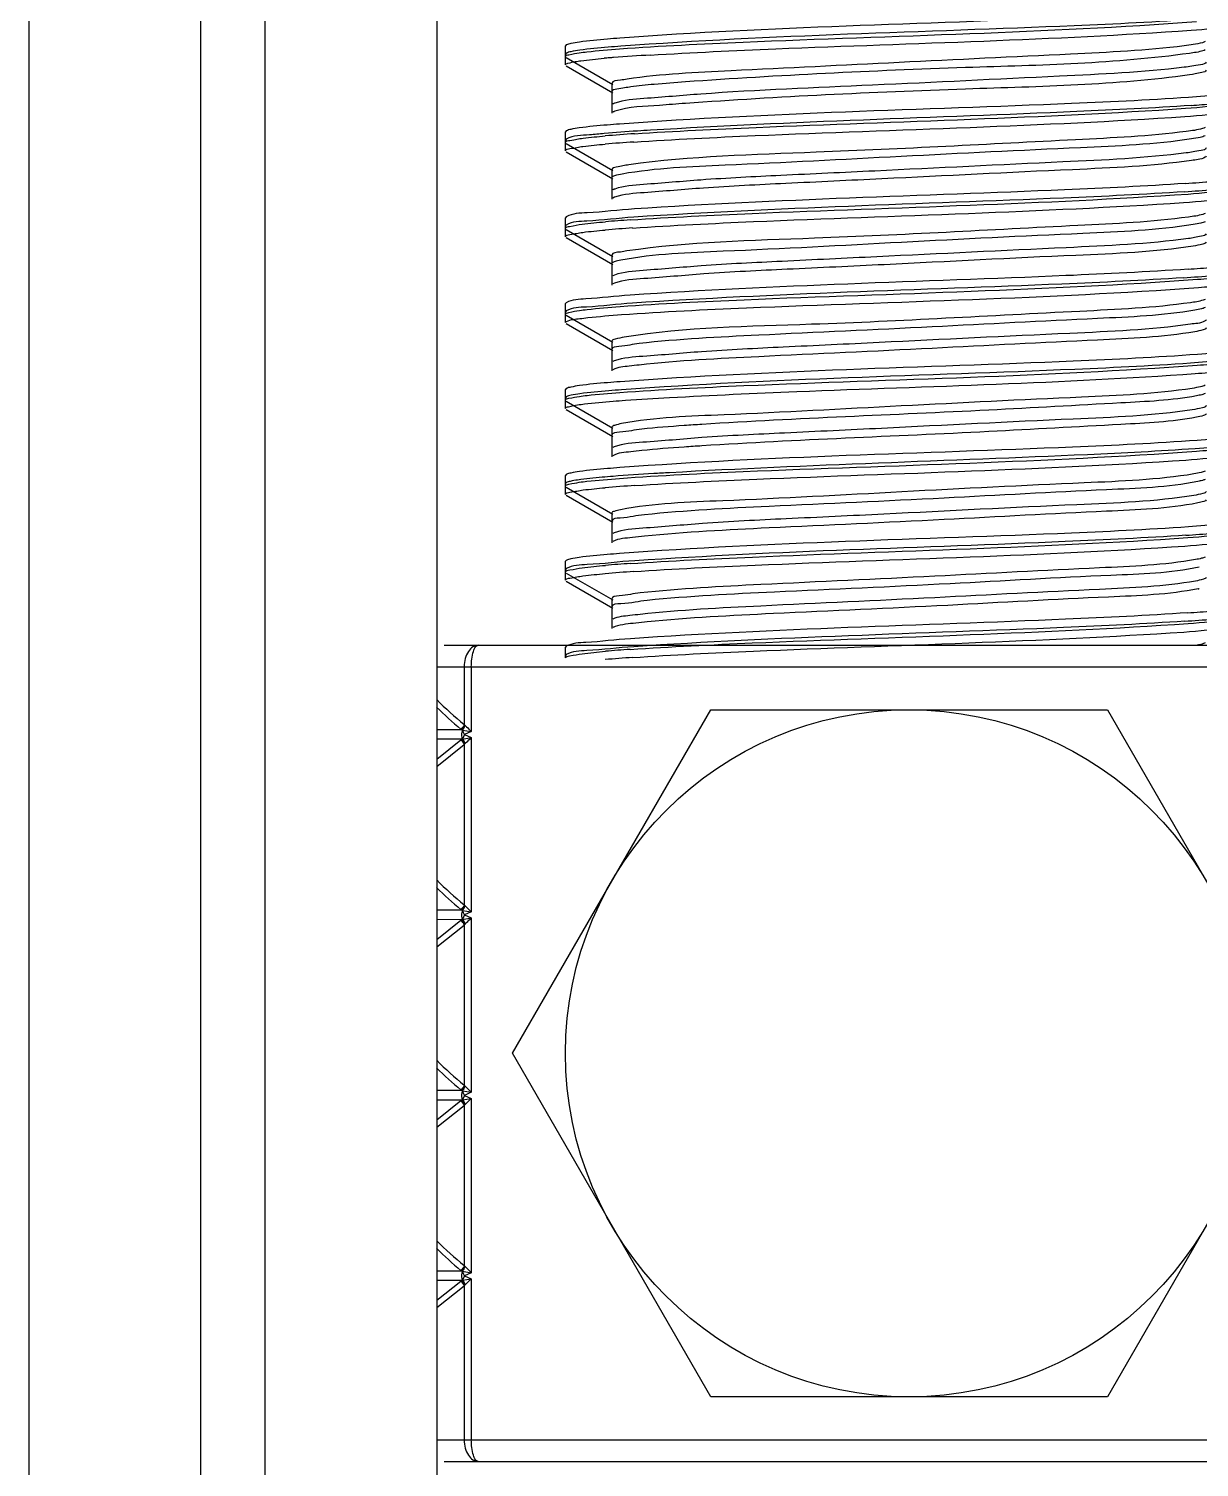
# Model space of a CAD drawing. Extents: x 27938 to 1507990, y 110129 to 923079.
# Drawn here: x 532387.5 to 532712.1, y 345674 to 346072.8 of the extents above; entities that cross this region are included whole.
import ezdxf

# ---------------------------------------------------------------- set-up
doc = ezdxf.new("R2010")
doc.units = 0
doc.header["$LTSCALE"] = 1000
doc.header["$MEASUREMENT"] = 0

msp = doc.modelspace()

# ---------------------------------------------------------------- linework, layer by layer
at = {"linetype": 'Continuous'}
for p, q in [((532387.5, 346328.15), (532387.5, 341587.12)), ((532435.13, 346328.15), (532435.13, 341587.12)), ((532452.99, 346328.15), (532452.99, 341587.12)), ((532500.61, 346328.15), (532500.61, 341587.12)), ((532536.56, 346068.31), (532536.33, 346068.05)), ((532536.33, 346065.07), (532536.33, 346068.05)), ((532536.33, 346065.07), (532536.33, 346068.05)), ((532536.56, 346066.03), (532536.33, 346065.77)), ((532536.33, 346062.79), (532536.33, 346065.77)), ((532536.33, 346062.79), (532536.33, 346065.77)), ((532536.56, 346064.81), (532549.48, 346057.33)), ((532536.56, 346062.53), (532549.48, 346055.05)), ((532549.22, 346057.63), (532549.22, 346051.68)), ((532549.22, 346055.35), (532549.22, 346049.4)), ((532536.56, 346044.5), (532536.33, 346044.23)), ((532536.33, 346041.26), (532536.33, 346044.23)), ((532536.33, 346041.26), (532536.33, 346044.23)), ((532536.56, 346042.22), (532536.33, 346041.96)), ((532536.33, 346038.98), (532536.33, 346041.96)), ((532536.33, 346038.98), (532536.33, 346041.96)), ((532536.56, 346041), (532549.48, 346033.52)), ((532536.56, 346038.72), (532549.48, 346031.24)), ((532549.22, 346033.82), (532549.22, 346027.86)), ((532549.22, 346031.54), (532549.22, 346025.58)), ((532549.94, 346026.09), (532549.48, 346025.89)), ((532536.56, 346020.68), (532536.33, 346020.42)), ((532536.33, 346017.45), (532536.33, 346020.42)), ((532536.33, 346017.45), (532536.33, 346020.42)), ((532536.56, 346018.4), (532536.33, 346018.14)), ((532536.33, 346015.17), (532536.33, 346018.14)), ((532536.33, 346015.17), (532536.33, 346018.14)), ((532536.56, 346017.18), (532549.48, 346009.7)), ((532536.56, 346014.91), (532549.48, 346007.42)), ((532549.22, 346010), (532549.22, 346004.05)), ((532549.22, 346007.73), (532549.22, 346001.77)), ((532549.91, 346004.54), (532549.48, 346004.35)), ((532549.9, 346002.26), (532549.48, 346002.07)), ((532536.56, 345996.87), (532536.33, 345996.61)), ((532536.33, 345993.63), (532536.33, 345996.61)), ((532536.33, 345993.63), (532536.33, 345996.61)), ((532536.56, 345994.59), (532536.33, 345994.33)), ((532536.33, 345991.35), (532536.33, 345994.33)), ((532536.33, 345991.35), (532536.33, 345994.33)), ((532536.56, 345993.37), (532549.48, 345985.89)), ((532536.56, 345991.09), (532549.48, 345983.61)), ((532549.22, 345986.19), (532549.22, 345980.24)), ((532549.22, 345983.91), (532549.22, 345977.96)), ((532549.86, 345980.71), (532549.48, 345980.54)), ((532536.56, 345973.06), (532536.33, 345972.8)), ((532536.33, 345969.82), (532536.33, 345972.8)), ((532536.33, 345969.82), (532536.33, 345972.8)), ((532536.56, 345970.78), (532536.33, 345970.52)), ((532536.33, 345967.54), (532536.33, 345970.52)), ((532536.33, 345967.54), (532536.33, 345970.52)), ((532536.56, 345969.56), (532549.48, 345962.08)), ((532536.56, 345967.28), (532549.48, 345959.8)), ((532549.22, 345962.38), (532549.22, 345956.43)), ((532549.22, 345960.1), (532549.22, 345954.15)), ((532549.82, 345956.88), (532549.48, 345956.73)), ((532536.56, 345949.24), (532536.33, 345948.98)), ((532536.33, 345946.01), (532536.33, 345948.98)), ((532536.33, 345946.01), (532536.33, 345948.98)), ((532536.56, 345946.97), (532536.33, 345946.7)), ((532536.33, 345943.73), (532536.33, 345946.7)), ((532536.33, 345943.73), (532536.33, 345946.7)), ((532536.56, 345945.75), (532549.48, 345938.26)), ((532536.56, 345943.47), (532549.48, 345935.99)), ((532549.22, 345938.57), (532549.22, 345932.61)), ((532549.22, 345936.29), (532549.22, 345930.33)), ((532549.79, 345933.06), (532549.48, 345932.91)), ((532536.56, 345925.43), (532536.33, 345925.17)), ((532536.33, 345922.19), (532536.33, 345925.17)), ((532536.33, 345922.19), (532536.33, 345925.17)), ((532536.56, 345923.15), (532536.33, 345922.89)), ((532536.33, 345919.92), (532536.33, 345922.89)), ((532536.33, 345919.92), (532536.33, 345922.89)), ((532536.56, 345921.93), (532549.48, 345914.45)), ((532536.56, 345919.65), (532549.48, 345912.17)), ((532549.22, 345914.75), (532549.22, 345908.8)), ((532549.22, 345912.47), (532549.22, 345906.52)), ((532502.7, 345901.89), (532760.47, 345901.89)), ((532536.56, 345901.62), (532536.33, 345901.36)), ((532536.33, 345898.38), (532536.33, 345901.36)), ((532536.33, 345898.38), (532536.33, 345901.36)), ((532536.56, 345899.34), (532536.33, 345899.08)), ((532500.61, 345895.94), (532762.55, 345895.94)), ((532508.24, 345895.94), (532508.24, 345879.94)), ((532510.22, 345895.94), (532510.22, 345877.98)), ((532521.6, 345788.78), (532576.59, 345884.03)), ((532576.59, 345884.03), (532686.58, 345884.03)), ((532686.58, 345884.03), (532741.57, 345788.78)), ((532508.4, 345879.75), (532508.24, 345879.94)), ((532508.48, 345879.68), (532508.4, 345879.75)), ((532507.61, 345878.45), (532500.61, 345878.45)), ((532507.57, 345875.84), (532500.61, 345875.86)), ((532500.61, 345870.36), (532507.32, 345875.67)), ((532507.57, 345875.84), (532507.73, 345875.87)), ((532507.73, 345878.42), (532507.61, 345878.45)), ((532507.73, 345875.87), (532507.77, 345875.89)), ((532507.77, 345878.4), (532510.22, 345877.98)), ((532508.32, 345877.15), (532507.77, 345875.89)), ((532507.77, 345875.89), (532510.22, 345876.32)), ((532510.22, 345877.98), (532508.32, 345877.15)), ((532508.32, 345877.15), (532510.22, 345876.32)), ((532510.22, 345876.32), (532510.22, 345827.97)), ((532500.61, 345868.33), (532508.24, 345874.36)), ((532508.24, 345874.36), (532508.38, 345874.52)), ((532508.24, 345874.36), (532508.24, 345829.93)), ((532508.38, 345874.52), (532508.46, 345874.6)), ((532508.46, 345874.6), (532508.51, 345874.64)), ((532507.61, 345828.44), (532500.61, 345828.44)), ((532507.73, 345828.41), (532507.61, 345828.44)), ((532507.77, 345828.39), (532510.22, 345827.97)), ((532508.4, 345829.74), (532508.24, 345829.93)), ((532510.22, 345827.97), (532508.32, 345827.14)), ((532508.48, 345829.67), (532508.4, 345829.74)), ((532507.57, 345825.83), (532500.61, 345825.85)), ((532500.61, 345820.36), (532507.32, 345825.66)), ((532500.61, 345818.32), (532508.24, 345824.35)), ((532507.57, 345825.83), (532507.73, 345825.86)), ((532507.73, 345825.86), (532507.77, 345825.89)), ((532508.32, 345827.14), (532507.77, 345825.89)), ((532507.77, 345825.89), (532510.22, 345826.31)), ((532508.24, 345824.35), (532508.38, 345824.52)), ((532508.24, 345824.35), (532508.24, 345779.92)), ((532508.32, 345827.14), (532510.22, 345826.31)), ((532508.38, 345824.52), (532508.46, 345824.59)), ((532508.46, 345824.59), (532508.51, 345824.63)), ((532510.22, 345826.31), (532510.22, 345777.97)), ((532576.59, 345693.53), (532521.6, 345788.78)), ((532741.57, 345788.78), (532686.58, 345693.53)), ((532508.4, 345779.73), (532508.24, 345779.92)), ((532508.48, 345779.66), (532508.4, 345779.73)), ((532507.61, 345778.43), (532500.61, 345778.43)), ((532507.57, 345775.82), (532500.61, 345775.84)), ((532500.61, 345770.35), (532507.32, 345775.66)), ((532507.57, 345775.82), (532507.73, 345775.86)), ((532507.73, 345778.4), (532507.61, 345778.43)), ((532507.73, 345775.86), (532507.77, 345775.88)), ((532507.77, 345778.39), (532510.22, 345777.97)), ((532508.32, 345777.13), (532507.77, 345775.88)), ((532507.77, 345775.88), (532510.22, 345776.3)), ((532510.22, 345777.97), (532508.32, 345777.13)), ((532508.32, 345777.13), (532510.22, 345776.3)), ((532510.22, 345776.3), (532510.22, 345727.96)), ((532500.61, 345768.31), (532508.24, 345774.35)), ((532508.24, 345774.35), (532508.38, 345774.51)), ((532508.24, 345774.35), (532508.24, 345729.92)), ((532508.38, 345774.51), (532508.46, 345774.58)), ((532508.46, 345774.58), (532508.51, 345774.63)), ((532507.61, 345728.43), (532500.61, 345728.43)), ((532507.73, 345728.4), (532507.61, 345728.43)), ((532507.77, 345728.38), (532510.22, 345727.96)), ((532508.4, 345729.73), (532508.24, 345729.92)), ((532510.22, 345727.96), (532508.32, 345727.12)), ((532508.48, 345729.66), (532508.4, 345729.73)), ((532507.57, 345725.81), (532500.61, 345725.84)), ((532500.61, 345720.34), (532507.32, 345725.65)), ((532500.61, 345718.31), (532508.24, 345724.34)), ((532507.57, 345725.81), (532507.73, 345725.85)), ((532507.73, 345725.85), (532507.77, 345725.87)), ((532508.32, 345727.12), (532507.77, 345725.87)), ((532507.77, 345725.87), (532510.22, 345726.3)), ((532508.24, 345724.34), (532508.38, 345724.5)), ((532508.24, 345724.34), (532508.24, 345681.62)), ((532508.32, 345727.12), (532510.22, 345726.3)), ((532508.38, 345724.5), (532508.46, 345724.58)), ((532508.46, 345724.58), (532508.51, 345724.62)), ((532510.22, 345726.3), (532510.22, 345681.62)), ((532686.58, 345693.53), (532576.59, 345693.53)), ((532500.61, 345681.62), (532762.55, 345681.62)), ((532502.7, 345675.67), (532760.47, 345675.67))]:
    msp.add_line(p, q, dxfattribs=at)
msp.add_circle((532631.58, 345788.78), 95.25, dxfattribs=at)
for centre, radius, start, end in [((532572.39, 345770.66), 295.04, 94.6411, 94.9251), ((532576.83, 345716.14), 349.74, 94.4537, 94.6434), ((532594.64, 345478.17), 588.37, 93.38519, 94.38326), ((532682.8, 346443.68), 393.05, 273.9462, 274.8034), ((532583.2, 345615.83), 428.77, 93.7117, 94.7991), ((532582.93, 345616.95), 425.36, 93.7331, 94.7996), ((532680.4, 346450.02), 423.29, 273.7455, 274.8005), ((532680.68, 346448.81), 419.79, 273.7678, 274.801), ((532581.6, 345612.24), 408.49, 93.8394, 94.8036), ((532582.51, 345598.45), 420.04, 93.7667, 94.8004), ((532681.61, 346413.27), 408.03, 273.8422, 274.8038), ((532680, 346431.24), 428.35, 273.7137, 274.7998), ((532583.35, 345516.44), 430.63, 93.7001, 94.7988), ((532680.83, 346349.28), 417.79, 273.7805, 274.8013), ((532581.69, 345515.78), 409.7, 93.8313, 94.8034), ((532582.94, 345497.71), 425.53, 93.732, 94.7995), ((532707.68, 345937.89), 20.74, 281.4024, 282.1895), ((532681.5, 346319.34), 409.36, 273.8319, 274.8049), ((532680.41, 346330.78), 423.12, 273.7466, 274.8005), ((532581.6, 345493.12), 408.54, 93.839, 94.8036), ((532582.52, 345479.2), 420.21, 93.7656, 94.8004), ((532574.17, 345960.39), 104.01, 224.9882, 230.6634), ((532574.66, 345959.43), 105.17, 225.2411, 230.1872), ((532508.51, 345880.06), 1.85, 230.2237, 240.9585), ((532508.48, 345874.21), 1.86, 119.1442, 128.3025), ((532574.17, 345910.38), 104.01, 224.9882, 230.6634), ((532574.66, 345909.42), 105.17, 225.2411, 230.1872), ((532508.51, 345830.06), 1.85, 230.2237, 240.9585), ((532508.48, 345824.2), 1.86, 119.1442, 128.3025), ((532574.17, 345860.37), 104.01, 224.9882, 230.6634), ((532574.66, 345859.41), 105.17, 225.2411, 230.1872), ((532508.51, 345780.05), 1.85, 230.2237, 240.9585), ((532508.48, 345774.19), 1.86, 119.1442, 128.3025), ((532574.17, 345810.37), 104.01, 224.9882, 230.6634), ((532574.66, 345809.4), 105.17, 225.2411, 230.1872), ((532508.51, 345730.04), 1.85, 230.2237, 240.9585), ((532508.48, 345724.19), 1.86, 119.1442, 128.3025)]:
    msp.add_arc(centre, radius, start, end, dxfattribs=at)
for points, knots in [([(532551.35, 346067.23), (532562.77, 346068.07), (532616.08, 346070.67), (532669.47, 346071.74), (532711.28, 346074.78)], [0, 0, 0, 0, 0.214461, 1, 1, 1, 1]), ([(532711.48, 346077.77), (532699.98, 346076.93), (532646.62, 346074.33), (532593.18, 346073.29), (532551.42, 346070.21)], [0, 0, 0, 0, 0.215909, 1, 1, 1, 1]), ([(532711.75, 346075.51), (532700.31, 346074.67), (532646.95, 346072.07), (532593.52, 346071.01), (532551.69, 346067.95)], [0, 0, 0, 0, 0.214858, 1, 1, 1, 1]), ([(532559.9, 346065.52), (532571.49, 346066.22), (532621.47, 346068.55), (532671.51, 346069.72), (532709.85, 346072.4)], [0, 0, 0, 0, 0.231984, 1, 1, 1, 1]), ([(532709.85, 346072.4), (532713.72, 346072.67), (532719.17, 346073.42), (532725.09, 346073.57), (532726.61, 346074.44)], [0, 0, 0, 0, 0.689218, 1, 1, 1, 1]), ([(532540.18, 346069.13), (532539.39, 346069.02), (532538.18, 346068.81), (532536.94, 346068.53), (532536.56, 346068.31)], [0, 0, 0, 0, 0.64291, 1, 1, 1, 1]), ([(532540.27, 346066.86), (532539.46, 346066.75), (532538.22, 346066.53), (532536.95, 346066.26), (532536.56, 346066.03)], [0, 0, 0, 0, 0.643866, 1, 1, 1, 1]), ([(532540.16, 346066.15), (532540.87, 346066.25), (532544.59, 346066.71), (532548.33, 346067.01), (532551.35, 346067.23)], [0, 0, 0, 0, 0.191269, 1, 1, 1, 1]), ([(532551.42, 346070.21), (532550.26, 346070.12), (532546.51, 346069.83), (532542.76, 346069.49), (532540.18, 346069.13)], [0, 0, 0, 0, 0.307541, 1, 1, 1, 1]), ([(532551.69, 346067.95), (532550.52, 346067.87), (532546.7, 346067.57), (532542.89, 346067.23), (532540.27, 346066.86)], [0, 0, 0, 0, 0.307247, 1, 1, 1, 1]), ([(532707.87, 346068.07), (532697.43, 346066.8), (532671.04, 346065.49), (532629.15, 346063.5), (532588.16, 346061.4), (532562.93, 346060.24), (532553.39, 346058.84)], [0, 0, 0, 0, 0.203871, 0.511633, 0.812997, 1, 1, 1, 1]), ([(532713.68, 346069.23), (532713.45, 346069.1), (532711.55, 346068.49), (532709.57, 346068.28), (532707.87, 346068.07)], [0, 0, 0, 0, 0.134595, 1, 1, 1, 1]), ([(532713.68, 346066.96), (532713.5, 346066.85), (532712.1, 346066.35), (532710.62, 346066.16), (532709.37, 346065.99)], [0, 0, 0, 0, 0.14301, 1, 1, 1, 1]), ([(532536.33, 346065.07), (532536.33, 346065.44), (532538.21, 346065.76), (532539.2, 346066.01), (532540.16, 346066.15)], [0, 0, 0, 0, 0.274663, 1, 1, 1, 1]), ([(532536.33, 346062.79), (532536.33, 346063.07), (532537.62, 346063.41), (532538.37, 346063.59), (532539.05, 346063.7)], [0, 0, 0, 0, 0.282211, 1, 1, 1, 1]), ([(532539.05, 346063.7), (532539.56, 346063.79), (532542.22, 346064.17), (532544.89, 346064.42), (532547.06, 346064.61)], [0, 0, 0, 0, 0.190526, 1, 1, 1, 1]), ([(532709.37, 346065.99), (532688.83, 346063.11), (532642.03, 346062.21), (532595.47, 346059.88), (532569.6, 346058.08)], [0, 0, 0, 0, 0.444316, 1, 1, 1, 1]), ([(532713.94, 346063.58), (532713.95, 346063.02), (532710.89, 346062.73), (532709.39, 346062.3), (532707.87, 346062.12)], [0, 0, 0, 0, 0.270092, 1, 1, 1, 1]), ([(532553.39, 346058.84), (532552.78, 346058.75), (532551.6, 346058.42), (532549.23, 346058.47), (532549.22, 346057.63)], [0, 0, 0, 0, 0.421419, 1, 1, 1, 1]), ([(532707.87, 346062.12), (532696.39, 346060.72), (532667.54, 346059.41), (532622.91, 346057.12), (532584.38, 346055.65), (532560.69, 346053.62), (532552.61, 346053.05), (532550.04, 346052.21)], [0, 0, 0, 0, 0.21928, 0.546995, 0.848437, 0.948667, 1, 1, 1, 1]), ([(532709.37, 346060.03), (532688.83, 346057.16), (532642.03, 346056.26), (532595.47, 346053.93), (532569.6, 346052.12)], [0, 0, 0, 0, 0.444316, 1, 1, 1, 1]), ([(532713.95, 346061.3), (532713.94, 346060.86), (532711.7, 346060.5), (532710.51, 346060.2), (532709.37, 346060.03)], [0, 0, 0, 0, 0.274738, 1, 1, 1, 1]), ([(532569.6, 346058.08), (532566.7, 346057.87), (532561.79, 346057.47), (532555.01, 346056.91), (532551.82, 346056.19), (532549.22, 346055.85), (532549.22, 346055.35)], [0, 0, 0, 0, 0.421295, 0.734581, 0.927904, 1, 1, 1, 1]), ([(532722.86, 346055.04), (532722.12, 346054.94), (532718.27, 346054.47), (532714.41, 346054.17), (532711.28, 346053.94)], [0, 0, 0, 0, 0.191495, 1, 1, 1, 1]), ([(532550.04, 346052.21), (532549.93, 346052.18), (532549.74, 346052.11), (532549.56, 346052.02), (532549.48, 346051.98)], [0, 0, 0, 0, 0.558418, 1, 1, 1, 1]), ([(532569.6, 346052.12), (532567.2, 346051.95), (532560.68, 346051.33), (532553.95, 346051.25), (532549.99, 346049.92)], [0, 0, 0, 0, 0.365224, 1, 1, 1, 1]), ([(532711.28, 346053.94), (532699.76, 346053.11), (532646.44, 346050.51), (532593.05, 346049.47), (532551.35, 346046.39)], [0, 0, 0, 0, 0.216509, 1, 1, 1, 1]), ([(532555.44, 346043.7), (532566.7, 346044.45), (532617.64, 346046.89), (532668.63, 346048.1), (532708.26, 346050.76)], [0, 0, 0, 0, 0.221183, 1, 1, 1, 1]), ([(532709.85, 346051.56), (532699.28, 346050.83), (532649.29, 346048.39), (532599.27, 346047.06), (532559.9, 346044.68)], [0, 0, 0, 0, 0.211795, 1, 1, 1, 1]), ([(532708.05, 346048.46), (532712.35, 346048.75), (532718.37, 346049.59), (532724.94, 346049.67), (532726.61, 346050.63)], [0, 0, 0, 0, 0.691069, 1, 1, 1, 1]), ([(532708.26, 346050.76), (532712.51, 346051.04), (532718.46, 346051.87), (532724.95, 346051.96), (532726.61, 346052.9)], [0, 0, 0, 0, 0.690867, 1, 1, 1, 1]), ([(532549.99, 346049.92), (532549.9, 346049.88), (532549.72, 346049.82), (532549.55, 346049.74), (532549.48, 346049.7)], [0, 0, 0, 0, 0.555805, 1, 1, 1, 1]), ([(532555.24, 346041.41), (532566.45, 346042.16), (532617.39, 346044.6), (532668.39, 346045.82), (532708.05, 346048.46)], [0, 0, 0, 0, 0.220503, 1, 1, 1, 1]), ([(532540.16, 346045.31), (532539.37, 346045.2), (532538.17, 346044.99), (532536.94, 346044.72), (532536.56, 346044.5)], [0, 0, 0, 0, 0.642729, 1, 1, 1, 1]), ([(532547.06, 346043.77), (532545.71, 346043.66), (532542.25, 346043.19), (532538.45, 346043.31), (532536.56, 346042.22)], [0, 0, 0, 0, 0.383253, 1, 1, 1, 1]), ([(532551.35, 346046.39), (532550.2, 346046.31), (532546.47, 346046.01), (532542.73, 346045.68), (532540.16, 346045.31)], [0, 0, 0, 0, 0.307562, 1, 1, 1, 1]), ([(532559.9, 346044.68), (532558.69, 346044.61), (532554.41, 346044.34), (532550.13, 346044.04), (532547.06, 346043.77)], [0, 0, 0, 0, 0.281872, 1, 1, 1, 1]), ([(532708.48, 346044.33), (532698.3, 346043.03), (532664.02, 346041.4), (532612.56, 346038.5), (532571.11, 346037.48), (532553.92, 346035.1)], [0, 0, 0, 0, 0.198812, 0.663944, 1, 1, 1, 1]), ([(532713.68, 346045.42), (532713.47, 346045.3), (532711.77, 346044.73), (532710, 346044.53), (532708.48, 346044.33)], [0, 0, 0, 0, 0.137672, 1, 1, 1, 1]), ([(532713.68, 346043.14), (532713.28, 346042.91), (532711.98, 346042.6), (532710.72, 346042.37), (532709.89, 346042.25)], [0, 0, 0, 0, 0.361214, 1, 1, 1, 1]), ([(532536.33, 346041.26), (532536.33, 346041.72), (532538.77, 346041.99), (532539.99, 346042.32), (532541.21, 346042.48)], [0, 0, 0, 0, 0.27058, 1, 1, 1, 1]), ([(532536.33, 346038.98), (532536.33, 346039.43), (532538.75, 346039.71), (532539.96, 346040.04), (532541.18, 346040.19)], [0, 0, 0, 0, 0.270704, 1, 1, 1, 1]), ([(532709.89, 346042.25), (532699.71, 346040.74), (532672.8, 346039.57), (532629.71, 346037.45), (532587.41, 346035.15), (532561.47, 346034.2), (532552.05, 346032.53)], [0, 0, 0, 0, 0.195338, 0.50968, 0.818636, 1, 1, 1, 1]), ([(532713.95, 346039.77), (532713.95, 346039.25), (532711.22, 346038.93), (532709.85, 346038.56), (532708.48, 346038.38)], [0, 0, 0, 0, 0.271698, 1, 1, 1, 1]), ([(532553.92, 346035.1), (532552.74, 346034.94), (532551.54, 346034.63), (532549.22, 346034.27), (532549.22, 346033.82)], [0, 0, 0, 0, 0.725745, 1, 1, 1, 1]), ([(532709.89, 346036.3), (532698.98, 346034.68), (532670.27, 346033.53), (532632.78, 346031.59), (532598.68, 346029.98), (532576.64, 346028.92), (532560.92, 346027.51), (532552.55, 346026.99), (532549.94, 346026.09)], [0, 0, 0, 0, 0.206553, 0.536269, 0.702877, 0.845559, 0.948364, 1, 1, 1, 1]), ([(532708.48, 346038.38), (532697.13, 346036.92), (532668.26, 346035.63), (532630.78, 346033.79), (532597.35, 346032.19), (532575.93, 346031.15), (532560.65, 346029.78), (532552.52, 346029.25), (532549.97, 346028.37)], [0, 0, 0, 0, 0.216147, 0.544888, 0.708735, 0.848475, 0.949101, 1, 1, 1, 1]), ([(532713.95, 346037.49), (532713.94, 346037.36), (532712.55, 346036.4), (532711.18, 346036.49), (532709.89, 346036.3)], [0, 0, 0, 0, 0.091796, 1, 1, 1, 1]), ([(532552.05, 346032.53), (532551.34, 346032.41), (532550.55, 346032.22), (532549.22, 346031.83), (532549.22, 346031.54)], [0, 0, 0, 0, 0.714864, 1, 1, 1, 1]), ([(532549.97, 346028.37), (532549.88, 346028.34), (532549.71, 346028.28), (532549.55, 346028.2), (532549.48, 346028.17)], [0, 0, 0, 0, 0.553679, 1, 1, 1, 1]), ([(532554.25, 346019.81), (532565.53, 346020.58), (532617.1, 346023.06), (532668.73, 346024.25), (532708.95, 346026.99)], [0, 0, 0, 0, 0.219129, 1, 1, 1, 1]), ([(532708.05, 346027.63), (532696.85, 346026.88), (532645.91, 346024.44), (532594.92, 346023.21), (532555.24, 346020.57)], [0, 0, 0, 0, 0.220112, 1, 1, 1, 1]), ([(532708.26, 346029.92), (532697.1, 346029.17), (532646.16, 346026.73), (532595.16, 346025.49), (532555.44, 346022.86)], [0, 0, 0, 0, 0.219427, 1, 1, 1, 1]), ([(532707.74, 346024.63), (532712.12, 346024.92), (532718.23, 346025.77), (532724.91, 346025.84), (532726.61, 346026.81)], [0, 0, 0, 0, 0.691359, 1, 1, 1, 1]), ([(532708.95, 346026.99), (532713.03, 346027.27), (532718.77, 346028.06), (532725.01, 346028.18), (532726.61, 346029.09)], [0, 0, 0, 0, 0.690197, 1, 1, 1, 1]), ([(532555.44, 346022.86), (532551.07, 346022.58), (532544.94, 346021.73), (532538.26, 346021.66), (532536.56, 346020.68)], [0, 0, 0, 0, 0.691388, 1, 1, 1, 1]), ([(532554.92, 346017.57), (532566.08, 346018.32), (532617.03, 346020.77), (532668.03, 346022), (532707.74, 346024.63)], [0, 0, 0, 0, 0.21947, 1, 1, 1, 1]), ([(532555.24, 346020.57), (532550.91, 346020.28), (532544.85, 346019.45), (532538.24, 346019.37), (532536.56, 346018.4)], [0, 0, 0, 0, 0.691194, 1, 1, 1, 1]), ([(532709.06, 346020.6), (532698.91, 346019.22), (532664.26, 346017.65), (532612.44, 346014.6), (532570.54, 346013.74), (532553.34, 346011.21)], [0, 0, 0, 0, 0.196859, 0.665778, 1, 1, 1, 1]), ([(532713.68, 346021.61), (532713.49, 346021.5), (532711.98, 346020.97), (532710.4, 346020.78), (532709.06, 346020.6)], [0, 0, 0, 0, 0.140996, 1, 1, 1, 1]), ([(532713.68, 346019.33), (532713.32, 346019.12), (532712.2, 346018.84), (532711.1, 346018.63), (532710.39, 346018.51)], [0, 0, 0, 0, 0.36678, 1, 1, 1, 1]), ([(532536.33, 346017.45), (532536.33, 346017.88), (532538.61, 346018.16), (532539.76, 346018.48), (532540.91, 346018.63)], [0, 0, 0, 0, 0.271578, 1, 1, 1, 1]), ([(532536.33, 346015.17), (532536.33, 346015.62), (532538.71, 346015.89), (532539.91, 346016.22), (532541.11, 346016.37)], [0, 0, 0, 0, 0.270922, 1, 1, 1, 1]), ([(532709.06, 346014.64), (532697.84, 346013.12), (532668.97, 346011.88), (532631.41, 346010), (532597.68, 346008.39), (532576.02, 346007.35), (532560.63, 346005.95), (532552.45, 346005.44), (532549.91, 346004.54)], [0, 0, 0, 0, 0.212866, 0.542542, 0.70756, 0.848323, 0.949425, 1, 1, 1, 1]), ([(532710.39, 346018.51), (532700.29, 346016.91), (532673.22, 346015.82), (532629.78, 346013.65), (532587.13, 346011.26), (532561.01, 346010.43), (532551.67, 346008.65)], [0, 0, 0, 0, 0.192978, 0.509549, 0.82079, 1, 1, 1, 1]), ([(532713.95, 346015.96), (532713.95, 346015.49), (532711.53, 346015.14), (532710.28, 346014.81), (532709.06, 346014.64)], [0, 0, 0, 0, 0.273505, 1, 1, 1, 1]), ([(532553.34, 346011.21), (532552.74, 346011.12), (532551.58, 346010.79), (532549.22, 346010.84), (532549.22, 346010)], [0, 0, 0, 0, 0.421141, 1, 1, 1, 1]), ([(532710.39, 346012.56), (532699.64, 346010.86), (532670.97, 346009.8), (532633.45, 346007.8), (532599.07, 346006.18), (532576.79, 346005.13), (532560.94, 346003.68), (532552.5, 346003.19), (532549.9, 346002.26)], [0, 0, 0, 0, 0.202975, 0.533469, 0.701272, 0.84507, 0.948501, 1, 1, 1, 1]), ([(532713.94, 346013.68), (532713.94, 346013.33), (532712.24, 346012.93), (532711.29, 346012.7), (532710.39, 346012.56)], [0, 0, 0, 0, 0.279898, 1, 1, 1, 1]), ([(532551.67, 346008.65), (532551.05, 346008.53), (532550.35, 346008.37), (532549.22, 346007.98), (532549.22, 346007.73)], [0, 0, 0, 0, 0.71113, 1, 1, 1, 1]), ([(532551.46, 345995.8), (532562.93, 345996.64), (532616.32, 345999.25), (532669.78, 346000.3), (532711.62, 346003.37)], [0, 0, 0, 0, 0.215159, 1, 1, 1, 1]), ([(532708.95, 346006.16), (532697.66, 346005.39), (532646.1, 346002.9), (532594.47, 346001.71), (532554.25, 345998.97)], [0, 0, 0, 0, 0.219054, 1, 1, 1, 1]), ([(532707.74, 346003.8), (532696.49, 346003.05), (532645.55, 346000.61), (532594.55, 345999.4), (532554.92, 345996.74)], [0, 0, 0, 0, 0.221129, 1, 1, 1, 1]), ([(532711.62, 346003.37), (532712.78, 346003.45), (532716.56, 346003.75), (532720.34, 346004.09), (532722.95, 346004.45)], [0, 0, 0, 0, 0.307399, 1, 1, 1, 1]), ([(532554.25, 345998.97), (532550.15, 345998.69), (532544.41, 345997.9), (532538.16, 345997.79), (532536.56, 345996.87)], [0, 0, 0, 0, 0.690237, 1, 1, 1, 1]), ([(532551.89, 345993.55), (532563.42, 345994.39), (532616.73, 345996.98), (532670.12, 345998.03), (532711.82, 346001.1)], [0, 0, 0, 0, 0.216534, 1, 1, 1, 1]), ([(532711.82, 346001.1), (532712.97, 346001.19), (532716.7, 346001.48), (532720.44, 346001.82), (532723.01, 346002.18)], [0, 0, 0, 0, 0.307538, 1, 1, 1, 1]), ([(532536.33, 345993.63), (532536.33, 345994), (532538.22, 345994.32), (532539.22, 345994.58), (532540.19, 345994.71)], [0, 0, 0, 0, 0.27452, 1, 1, 1, 1]), ([(532554.92, 345996.74), (532550.66, 345996.45), (532544.71, 345995.63), (532538.21, 345995.54), (532536.56, 345994.59)], [0, 0, 0, 0, 0.690889, 1, 1, 1, 1]), ([(532540.19, 345994.71), (532540.9, 345994.82), (532544.65, 345995.28), (532548.42, 345995.57), (532551.46, 345995.8)], [0, 0, 0, 0, 0.191293, 1, 1, 1, 1]), ([(532709.6, 345996.86), (532699.46, 345995.41), (532664.33, 345993.9), (532612.13, 345990.63), (532569.75, 345990.06), (532552.63, 345987.29)], [0, 0, 0, 0, 0.19541, 0.669181, 1, 1, 1, 1]), ([(532710.86, 345994.78), (532701.94, 345993.27), (532677.55, 345992.25), (532637.26, 345990.05), (532594.88, 345988.13), (532567.77, 345986.76), (532556.76, 345985.55)], [0, 0, 0, 0, 0.175715, 0.472791, 0.784833, 1, 1, 1, 1]), ([(532713.68, 345997.8), (532713.51, 345997.7), (532712.18, 345997.22), (532710.79, 345997.03), (532709.6, 345996.86)], [0, 0, 0, 0, 0.144669, 1, 1, 1, 1]), ([(532713.68, 345995.52), (532713.37, 345995.34), (532712.41, 345995.07), (532711.46, 345994.88), (532710.86, 345994.78)], [0, 0, 0, 0, 0.372977, 1, 1, 1, 1]), ([(532536.33, 345991.35), (532536.33, 345991.48), (532537.76, 345992.37), (532539.06, 345992.28), (532540.32, 345992.45)], [0, 0, 0, 0, 0.088736, 1, 1, 1, 1]), ([(532540.32, 345992.45), (532541.06, 345992.56), (532544.9, 345993.02), (532548.77, 345993.32), (532551.89, 345993.55)], [0, 0, 0, 0, 0.191581, 1, 1, 1, 1]), ([(532709.6, 345990.91), (532698.54, 345989.32), (532669.68, 345988.14), (532632.06, 345986.22), (532598.03, 345984.6), (532576.14, 345983.56), (532560.63, 345982.12), (532552.38, 345981.64), (532549.86, 345980.71)], [0, 0, 0, 0, 0.209449, 0.539982, 0.706178, 0.848006, 0.949655, 1, 1, 1, 1]), ([(532713.95, 345992.14), (532713.94, 345992.01), (532712.42, 345991.01), (532710.98, 345991.11), (532709.6, 345990.91)], [0, 0, 0, 0, 0.09033, 1, 1, 1, 1]), ([(532552.63, 345987.29), (532551.77, 345987.15), (532550.85, 345986.92), (532549.22, 345986.53), (532549.22, 345986.19)], [0, 0, 0, 0, 0.719335, 1, 1, 1, 1]), ([(532710.86, 345988.82), (532701.94, 345987.31), (532677.55, 345986.3), (532637.26, 345984.1), (532594.88, 345982.18), (532567.77, 345980.81), (532556.76, 345979.59)], [0, 0, 0, 0, 0.175715, 0.472791, 0.784833, 1, 1, 1, 1]), ([(532713.94, 345989.87), (532713.94, 345989.55), (532712.49, 345989.16), (532711.63, 345988.96), (532710.86, 345988.82)], [0, 0, 0, 0, 0.283217, 1, 1, 1, 1]), ([(532556.76, 345985.55), (532554.88, 345985.34), (532553.07, 345984.79), (532549.22, 345984.6), (532549.22, 345983.91)], [0, 0, 0, 0, 0.732679, 1, 1, 1, 1]), ([(532722.95, 345983.62), (532722.23, 345983.51), (532718.46, 345983.06), (532714.68, 345982.76), (532711.62, 345982.53)], [0, 0, 0, 0, 0.191413, 1, 1, 1, 1]), ([(532556.76, 345979.59), (532555.85, 345979.49), (532553.44, 345979.13), (532550.82, 345979.04), (532549.48, 345978.26)], [0, 0, 0, 0, 0.371503, 1, 1, 1, 1]), ([(532551.42, 345971.98), (532562.86, 345972.83), (532616.22, 345975.43), (532669.66, 345976.49), (532711.48, 345979.54)], [0, 0, 0, 0, 0.214872, 1, 1, 1, 1]), ([(532711.62, 345982.53), (532700.13, 345981.69), (532646.74, 345979.09), (532593.28, 345978.04), (532551.46, 345974.96)], [0, 0, 0, 0, 0.215488, 1, 1, 1, 1]), ([(532711.82, 345980.27), (532700.41, 345979.42), (532647.1, 345976.82), (532593.71, 345975.75), (532551.89, 345972.71)], [0, 0, 0, 0, 0.214435, 1, 1, 1, 1]), ([(532711.48, 345979.54), (532712.66, 345979.63), (532716.47, 345979.93), (532720.28, 345980.27), (532722.91, 345980.63)], [0, 0, 0, 0, 0.307305, 1, 1, 1, 1]), ([(532723.01, 345981.35), (532722.3, 345981.25), (532718.58, 345980.79), (532714.84, 345980.49), (532711.82, 345980.27)], [0, 0, 0, 0, 0.191295, 1, 1, 1, 1]), ([(532551.46, 345974.96), (532550.31, 345974.88), (532546.54, 345974.58), (532542.78, 345974.24), (532540.19, 345973.88)], [0, 0, 0, 0, 0.307527, 1, 1, 1, 1]), ([(532565.17, 345970.57), (532576.94, 345971.22), (532625.54, 345973.44), (532674.2, 345974.58), (532710.96, 345977.23)], [0, 0, 0, 0, 0.242393, 1, 1, 1, 1]), ([(532710.96, 345977.23), (532712.17, 345977.32), (532716.12, 345977.62), (532720.07, 345977.96), (532722.78, 345978.34)], [0, 0, 0, 0, 0.307317, 1, 1, 1, 1]), ([(532536.33, 345969.82), (532536.33, 345970.19), (532538.22, 345970.51), (532539.21, 345970.76), (532540.18, 345970.9)], [0, 0, 0, 0, 0.274579, 1, 1, 1, 1]), ([(532540.19, 345973.88), (532539.4, 345973.77), (532538.18, 345973.56), (532536.94, 345973.28), (532536.56, 345973.06)], [0, 0, 0, 0, 0.643044, 1, 1, 1, 1]), ([(532540.32, 345971.62), (532539.5, 345971.5), (532538.24, 345971.29), (532536.96, 345971.01), (532536.56, 345970.78)], [0, 0, 0, 0, 0.644412, 1, 1, 1, 1]), ([(532540.18, 345970.9), (532540.89, 345971), (532544.63, 345971.46), (532548.38, 345971.76), (532551.42, 345971.98)], [0, 0, 0, 0, 0.191288, 1, 1, 1, 1]), ([(532551.89, 345972.71), (532550.71, 345972.63), (532546.84, 345972.33), (532542.98, 345971.99), (532540.32, 345971.62)], [0, 0, 0, 0, 0.307193, 1, 1, 1, 1]), ([(532710.12, 345973.12), (532699.96, 345971.57), (532672.97, 345970.44), (532629.71, 345968.29), (532587.25, 345965.95), (532561.23, 345965.06), (532551.86, 345963.34)], [0, 0, 0, 0, 0.194375, 0.509802, 0.819766, 1, 1, 1, 1]), ([(532711.29, 345971.04), (532704.39, 345969.78), (532685.11, 345968.83), (532639.45, 345966.15), (532600.66, 345964.83), (532574.16, 345963.13)], [0, 0, 0, 0, 0.153234, 0.420019, 1, 1, 1, 1]), ([(532713.68, 345973.98), (532713.3, 345973.76), (532712.08, 345973.46), (532710.89, 345973.24), (532710.12, 345973.12)], [0, 0, 0, 0, 0.363608, 1, 1, 1, 1]), ([(532713.68, 345971.7), (532713.41, 345971.55), (532712.6, 345971.3), (532711.8, 345971.13), (532711.29, 345971.04)], [0, 0, 0, 0, 0.37991, 1, 1, 1, 1]), ([(532536.33, 345967.54), (532536.33, 345967.87), (532537.96, 345968.2), (532538.85, 345968.42), (532539.69, 345968.55)], [0, 0, 0, 0, 0.277366, 1, 1, 1, 1]), ([(532539.69, 345968.55), (532540.32, 345968.65), (532543.59, 345969.07), (532546.88, 345969.35), (532549.54, 345969.56)], [0, 0, 0, 0, 0.190886, 1, 1, 1, 1]), ([(532549.54, 345969.56), (532550.67, 345969.65), (532555.88, 345970.03), (532561.09, 345970.34), (532565.17, 345970.57)], [0, 0, 0, 0, 0.218088, 1, 1, 1, 1]), ([(532710.12, 345967.17), (532699.22, 345965.51), (532670.39, 345964.4), (532632.73, 345962.43), (532598.42, 345960.8), (532576.29, 345959.76), (532560.65, 345958.29), (532552.33, 345957.84), (532549.82, 345956.88)], [0, 0, 0, 0, 0.205905, 0.537229, 0.704613, 0.847545, 0.949803, 1, 1, 1, 1]), ([(532713.94, 345968.33), (532713.94, 345967.96), (532712.1, 345967.57), (532711.08, 345967.32), (532710.12, 345967.17)], [0, 0, 0, 0, 0.278286, 1, 1, 1, 1]), ([(532551.86, 345963.34), (532551.2, 345963.22), (532550.45, 345963.05), (532549.22, 345962.65), (532549.22, 345962.38)], [0, 0, 0, 0, 0.713092, 1, 1, 1, 1]), ([(532574.16, 345963.13), (532572.53, 345963.02), (532566.96, 345962.65), (532561.39, 345962.22), (532557.47, 345961.81)], [0, 0, 0, 0, 0.293033, 1, 1, 1, 1]), ([(532711.29, 345965.09), (532704.39, 345963.83), (532685.11, 345962.88), (532639.45, 345960.2), (532600.66, 345958.88), (532574.16, 345957.18)], [0, 0, 0, 0, 0.153234, 0.420019, 1, 1, 1, 1]), ([(532713.94, 345966.05), (532713.94, 345965.78), (532712.72, 345965.38), (532711.96, 345965.21), (532711.29, 345965.09)], [0, 0, 0, 0, 0.287204, 1, 1, 1, 1]), ([(532557.47, 345961.81), (532555.41, 345961.59), (532553.45, 345960.98), (532549.22, 345960.85), (532549.22, 345960.1)], [0, 0, 0, 0, 0.734101, 1, 1, 1, 1]), ([(532722.91, 345959.8), (532722.18, 345959.7), (532718.38, 345959.23), (532714.57, 345958.93), (532711.48, 345958.71)], [0, 0, 0, 0, 0.19149, 1, 1, 1, 1]), ([(532557.47, 345955.86), (532556.46, 345955.75), (532553.82, 345955.36), (532550.95, 345955.3), (532549.48, 345954.45)], [0, 0, 0, 0, 0.374132, 1, 1, 1, 1]), ([(532551.35, 345948.16), (532562.77, 345949.01), (532616.08, 345951.61), (532669.47, 345952.68), (532711.29, 345955.72)], [0, 0, 0, 0, 0.214475, 1, 1, 1, 1]), ([(532711.48, 345958.71), (532699.98, 345957.87), (532646.62, 345955.27), (532593.19, 345954.22), (532551.42, 345951.15)], [0, 0, 0, 0, 0.215892, 1, 1, 1, 1]), ([(532574.16, 345957.18), (532572.53, 345957.07), (532566.96, 345956.7), (532561.39, 345956.27), (532557.47, 345955.86)], [0, 0, 0, 0, 0.293033, 1, 1, 1, 1]), ([(532710.96, 345956.39), (532700.99, 345955.67), (532652.4, 345953.26), (532603.77, 345951.88), (532565.17, 345949.73)], [0, 0, 0, 0, 0.205332, 1, 1, 1, 1]), ([(532708.38, 345953.24), (532712.6, 345953.52), (532718.51, 345954.34), (532724.96, 345954.43), (532726.61, 345955.37)], [0, 0, 0, 0, 0.690751, 1, 1, 1, 1]), ([(532722.78, 345957.5), (532722.03, 345957.4), (532718.1, 345956.93), (532714.15, 345956.62), (532710.96, 345956.39)], [0, 0, 0, 0, 0.191433, 1, 1, 1, 1]), ([(532711.29, 345955.72), (532712.47, 345955.8), (532716.34, 345956.1), (532720.2, 345956.44), (532722.86, 345956.81)], [0, 0, 0, 0, 0.307276, 1, 1, 1, 1]), ([(532551.42, 345951.15), (532550.26, 345951.06), (532546.51, 345950.77), (532542.76, 345950.43), (532540.18, 345950.06)], [0, 0, 0, 0, 0.307543, 1, 1, 1, 1]), ([(532555.56, 345946.18), (532566.83, 345946.92), (532617.77, 345949.36), (532668.77, 345950.57), (532708.38, 345953.24)], [0, 0, 0, 0, 0.221562, 1, 1, 1, 1]), ([(532536.33, 345946.01), (532536.33, 345946.38), (532538.21, 345946.69), (532539.2, 345946.95), (532540.16, 345947.09)], [0, 0, 0, 0, 0.27466, 1, 1, 1, 1]), ([(532540.18, 345950.06), (532539.39, 345949.95), (532538.18, 345949.74), (532536.94, 345949.47), (532536.56, 345949.24)], [0, 0, 0, 0, 0.642912, 1, 1, 1, 1]), ([(532539.69, 345947.71), (532539.01, 345947.61), (532537.96, 345947.42), (532536.9, 345947.16), (532536.56, 345946.97)], [0, 0, 0, 0, 0.637141, 1, 1, 1, 1]), ([(532549.54, 345948.72), (532548.52, 345948.64), (532545.24, 345948.37), (532541.95, 345948.06), (532539.69, 345947.71)], [0, 0, 0, 0, 0.308217, 1, 1, 1, 1]), ([(532540.16, 345947.09), (532540.87, 345947.19), (532544.59, 345947.64), (532548.33, 345947.94), (532551.35, 345948.16)], [0, 0, 0, 0, 0.191269, 1, 1, 1, 1]), ([(532565.17, 345949.73), (532563.71, 345949.65), (532558.49, 345949.35), (532553.28, 345949.02), (532549.54, 345948.72)], [0, 0, 0, 0, 0.280579, 1, 1, 1, 1]), ([(532710.6, 345949.39), (532700.55, 345947.75), (532673.44, 345946.69), (532629.89, 345944.49), (532587.09, 345942.07), (532560.87, 345941.28), (532551.56, 345939.47)], [0, 0, 0, 0, 0.191736, 0.509065, 0.821327, 1, 1, 1, 1]), ([(532711.69, 345947.3), (532703.37, 345945.66), (532679.74, 345944.85), (532640.18, 345942.51), (532597.42, 345940.66), (532569.7, 345939.24), (532558.2, 345938.07)], [0, 0, 0, 0, 0.165505, 0.458699, 0.774611, 1, 1, 1, 1]), ([(532713.68, 345950.17), (532713.34, 345949.97), (532712.3, 345949.7), (532711.26, 345949.5), (532710.6, 345949.39)], [0, 0, 0, 0, 0.369442, 1, 1, 1, 1]), ([(532713.68, 345947.89), (532713.45, 345947.76), (532712.78, 345947.54), (532712.11, 345947.39), (532711.69, 345947.3)], [0, 0, 0, 0, 0.387704, 1, 1, 1, 1]), ([(532536.33, 345943.73), (532536.33, 345944.19), (532538.78, 345944.46), (532540, 345944.79), (532541.23, 345944.95)], [0, 0, 0, 0, 0.270518, 1, 1, 1, 1]), ([(532710.6, 345943.44), (532699.88, 345941.69), (532671.09, 345940.67), (532633.41, 345938.64), (532598.82, 345937.01), (532576.45, 345935.97), (532560.69, 345934.46), (532552.29, 345934.04), (532549.79, 345933.06)], [0, 0, 0, 0, 0.202243, 0.534298, 0.702881, 0.846954, 0.949881, 1, 1, 1, 1]), ([(532713.94, 345944.52), (532713.94, 345944.19), (532712.35, 345943.79), (532711.44, 345943.57), (532710.6, 345943.44)], [0, 0, 0, 0, 0.281296, 1, 1, 1, 1]), ([(532551.56, 345939.47), (532550.96, 345939.35), (532550.29, 345939.2), (532549.22, 345938.81), (532549.22, 345938.57)], [0, 0, 0, 0, 0.70978, 1, 1, 1, 1]), ([(532711.68, 345941.35), (532703.35, 345939.7), (532679.72, 345938.89), (532640.16, 345936.55), (532597.41, 345934.7), (532569.7, 345933.28), (532558.2, 345932.12)], [0, 0, 0, 0, 0.165599, 0.458794, 0.774654, 1, 1, 1, 1]), ([(532713.94, 345942.24), (532713.94, 345942), (532712.92, 345941.61), (532712.25, 345941.46), (532711.68, 345941.35)], [0, 0, 0, 0, 0.2919, 1, 1, 1, 1]), ([(532558.2, 345938.07), (532555.96, 345937.85), (532553.85, 345937.17), (532549.22, 345937.1), (532549.22, 345936.29)], [0, 0, 0, 0, 0.7344, 1, 1, 1, 1]), ([(532722.86, 345935.98), (532722.12, 345935.88), (532718.28, 345935.41), (532714.41, 345935.11), (532711.29, 345934.88)], [0, 0, 0, 0, 0.191497, 1, 1, 1, 1]), ([(532558.2, 345932.12), (532557.1, 345932.01), (532554.22, 345931.59), (532551.08, 345931.56), (532549.48, 345930.64)], [0, 0, 0, 0, 0.375474, 1, 1, 1, 1]), ([(532711.29, 345934.88), (532699.76, 345934.04), (532646.45, 345931.45), (532593.06, 345930.41), (532551.35, 345927.33)], [0, 0, 0, 0, 0.216489, 1, 1, 1, 1]), ([(532554.32, 345924.56), (532565.6, 345925.33), (532617.11, 345927.81), (532668.68, 345929), (532708.86, 345931.73)], [0, 0, 0, 0, 0.219209, 1, 1, 1, 1]), ([(532708.38, 345932.4), (532697.24, 345931.65), (532646.29, 345929.2), (532595.29, 345927.97), (532555.56, 345925.34)], [0, 0, 0, 0, 0.219042, 1, 1, 1, 1]), ([(532708.06, 345929.4), (532712.36, 345929.69), (532718.37, 345930.52), (532724.94, 345930.6), (532726.61, 345931.56)], [0, 0, 0, 0, 0.69106, 1, 1, 1, 1]), ([(532708.86, 345931.73), (532712.96, 345932.01), (532718.73, 345932.81), (532725, 345932.92), (532726.61, 345933.84)], [0, 0, 0, 0, 0.690301, 1, 1, 1, 1]), ([(532551.35, 345927.33), (532550.2, 345927.24), (532546.47, 345926.95), (532542.73, 345926.61), (532540.16, 345926.25)], [0, 0, 0, 0, 0.307562, 1, 1, 1, 1]), ([(532555.25, 345922.35), (532566.47, 345923.09), (532617.4, 345925.53), (532668.4, 345926.75), (532708.06, 345929.4)], [0, 0, 0, 0, 0.220537, 1, 1, 1, 1]), ([(532536.33, 345922.19), (532536.33, 345922.63), (532538.62, 345922.91), (532539.78, 345923.23), (532540.93, 345923.38)], [0, 0, 0, 0, 0.271515, 1, 1, 1, 1]), ([(532540.16, 345926.25), (532539.38, 345926.14), (532538.17, 345925.93), (532536.94, 345925.65), (532536.56, 345925.43)], [0, 0, 0, 0, 0.642736, 1, 1, 1, 1]), ([(532555.56, 345925.34), (532551.15, 345925.05), (532544.99, 345924.2), (532538.27, 345924.13), (532536.56, 345923.15)], [0, 0, 0, 0, 0.691494, 1, 1, 1, 1]), ([(532711.05, 345925.65), (532702.27, 345924.11), (532678.04, 345923.14), (532637.91, 345920.91), (532595.44, 345919), (532568.19, 345917.62), (532557.07, 345916.42)], [0, 0, 0, 0, 0.173459, 0.469678, 0.782575, 1, 1, 1, 1]), ([(532712.06, 345923.57), (532704.05, 345921.83), (532680.8, 345921.16), (532641.63, 345918.73), (532598.71, 345916.92), (532570.7, 345915.48), (532558.97, 345914.34)], [0, 0, 0, 0, 0.160367, 0.451606, 0.769465, 1, 1, 1, 1]), ([(532713.68, 345926.36), (532713.39, 345926.19), (532712.5, 345925.93), (532711.61, 345925.75), (532711.05, 345925.65)], [0, 0, 0, 0, 0.375957, 1, 1, 1, 1]), ([(532536.33, 345919.92), (532536.33, 345920.37), (532538.75, 345920.64), (532539.96, 345920.98), (532541.18, 345921.13)], [0, 0, 0, 0, 0.270697, 1, 1, 1, 1]), ([(532711.05, 345919.7), (532702.27, 345918.16), (532678.04, 345917.19), (532637.91, 345914.96), (532595.44, 345913.05), (532568.19, 345911.67), (532557.07, 345910.47)], [0, 0, 0, 0, 0.173459, 0.469678, 0.782575, 1, 1, 1, 1]), ([(532713.94, 345920.71), (532713.94, 345920.41), (532712.59, 345920.02), (532711.78, 345919.83), (532711.05, 345919.7)], [0, 0, 0, 0, 0.28487, 1, 1, 1, 1]), ([(532557.07, 345916.42), (532555.11, 345916.21), (532553.24, 345915.63), (532549.22, 345915.47), (532549.22, 345914.75)], [0, 0, 0, 0, 0.733117, 1, 1, 1, 1]), ([(532711.78, 345917.56), (532703.61, 345915.91), (532680.28, 345915.12), (532641.09, 345912.77), (532598.41, 345910.95), (532570.61, 345909.52), (532558.97, 345908.38)], [0, 0, 0, 0, 0.163392, 0.454692, 0.77088, 1, 1, 1, 1]), ([(532558.97, 345914.34), (532556.54, 345914.1), (532554.26, 345913.35), (532549.22, 345913.36), (532549.22, 345912.47)], [0, 0, 0, 0, 0.735038, 1, 1, 1, 1]), ([(532557.07, 345910.47), (532556.12, 345910.36), (532553.6, 345909.99), (532550.88, 345909.91), (532549.48, 345909.1)], [0, 0, 0, 0, 0.372448, 1, 1, 1, 1]), ([(532550.07, 345907.06), (532549.96, 345907.03), (532549.76, 345906.96), (532549.56, 345906.87), (532549.48, 345906.82)], [0, 0, 0, 0, 0.561257, 1, 1, 1, 1]), ([(532558.97, 345908.38), (532557.94, 345908.28), (532554.96, 345907.94), (532551.94, 345907.67), (532550.07, 345907.06)], [0, 0, 0, 0, 0.346313, 1, 1, 1, 1]), ([(532554.25, 345900.74), (532565.53, 345901.51), (532617.1, 345904), (532668.73, 345905.19), (532708.95, 345907.93)], [0, 0, 0, 0, 0.219134, 1, 1, 1, 1]), ([(532708.86, 345910.9), (532697.58, 345910.13), (532646.06, 345907.65), (532594.49, 345906.46), (532554.32, 345903.73)], [0, 0, 0, 0, 0.219207, 1, 1, 1, 1]), ([(532708.06, 345908.57), (532696.86, 345907.82), (532645.93, 345905.37), (532594.93, 345904.15), (532555.25, 345901.51)], [0, 0, 0, 0, 0.220078, 1, 1, 1, 1]), ([(532707.75, 345905.57), (532712.12, 345905.86), (532718.24, 345906.7), (532724.91, 345906.78), (532726.61, 345907.75)], [0, 0, 0, 0, 0.69135, 1, 1, 1, 1]), ([(532708.95, 345907.93), (532713.03, 345908.21), (532718.77, 345909), (532725.01, 345909.11), (532726.61, 345910.03)], [0, 0, 0, 0, 0.690199, 1, 1, 1, 1]), ([(532554.32, 345903.73), (532550.21, 345903.45), (532544.44, 345902.65), (532538.16, 345902.54), (532536.56, 345901.62)], [0, 0, 0, 0, 0.690312, 1, 1, 1, 1]), ([(532554.93, 345898.51), (532566.1, 345899.26), (532617.04, 345901.71), (532668.04, 345902.94), (532707.75, 345905.57)], [0, 0, 0, 0, 0.219504, 1, 1, 1, 1]), ([(532512.13, 345901.89), (532511.63, 345901.89), (532510.51, 345901.53), (532509.25, 345900.16), (532508.43, 345898.22), (532508.24, 345896.72), (532508.24, 345895.94)], [0, 0, 0, 0, 0.195972, 0.42512, 0.697797, 1, 1, 1, 1]), ([(532510.22, 345895.94), (532510.22, 345897.37), (532510.43, 345899.31), (532511.2, 345901.34), (532511.85, 345901.89), (532512.13, 345901.89)], [0, 0, 0, 0, 0.657525, 0.871922, 1, 1, 1, 1]), ([(532536.33, 345898.38), (532536.33, 345898.81), (532538.61, 345899.1), (532539.76, 345899.41), (532540.91, 345899.56)], [0, 0, 0, 0, 0.271576, 1, 1, 1, 1]), ([(532555.25, 345901.51), (532550.92, 345901.22), (532544.86, 345900.38), (532538.24, 345900.31), (532536.56, 345899.34)], [0, 0, 0, 0, 0.691204, 1, 1, 1, 1]), ([(532713.68, 345902.55), (532713.43, 345902.4), (532712.68, 345902.17), (532711.94, 345902), (532711.47, 345901.92)], [0, 0, 0, 0, 0.383249, 1, 1, 1, 1]), ([(532508.48, 345879.68), (532508.62, 345879.56), (532509.21, 345879), (532509.78, 345878.42), (532510.22, 345877.98)], [0, 0, 0, 0, 0.225254, 1, 1, 1, 1]), ([(532507.75, 345878.44), (532507.66, 345878.25), (532507.39, 345877.43), (532507.44, 345876.47), (532507.73, 345875.87)], [0, 0, 0, 0, 0.236634, 1, 1, 1, 1]), ([(532508.32, 345877.15), (532508.26, 345877.27), (532508.08, 345877.7), (532507.85, 345878.12), (532507.75, 345878.44)], [0, 0, 0, 0, 0.285481, 1, 1, 1, 1]), ([(532508.51, 345874.64), (532508.64, 345874.76), (532509.23, 345875.31), (532509.79, 345875.88), (532510.22, 345876.32)], [0, 0, 0, 0, 0.226794, 1, 1, 1, 1]), ([(532507.75, 345828.43), (532507.66, 345828.25), (532507.39, 345827.42), (532507.44, 345826.46), (532507.73, 345825.86)], [0, 0, 0, 0, 0.236634, 1, 1, 1, 1]), ([(532508.32, 345827.14), (532508.26, 345827.26), (532508.08, 345827.69), (532507.85, 345828.11), (532507.75, 345828.43)], [0, 0, 0, 0, 0.285481, 1, 1, 1, 1]), ([(532508.48, 345829.67), (532508.62, 345829.55), (532509.21, 345828.99), (532509.78, 345828.42), (532510.22, 345827.97)], [0, 0, 0, 0, 0.225254, 1, 1, 1, 1]), ([(532508.51, 345824.63), (532508.64, 345824.76), (532509.23, 345825.3), (532509.79, 345825.87), (532510.22, 345826.31)], [0, 0, 0, 0, 0.226794, 1, 1, 1, 1]), ([(532508.48, 345779.66), (532508.62, 345779.54), (532509.21, 345778.99), (532509.78, 345778.41), (532510.22, 345777.97)], [0, 0, 0, 0, 0.225254, 1, 1, 1, 1]), ([(532507.75, 345778.42), (532507.66, 345778.24), (532507.39, 345777.41), (532507.44, 345776.46), (532507.73, 345775.86)], [0, 0, 0, 0, 0.236634, 1, 1, 1, 1]), ([(532508.32, 345777.13), (532508.26, 345777.26), (532508.08, 345777.69), (532507.85, 345778.1), (532507.75, 345778.42)], [0, 0, 0, 0, 0.285481, 1, 1, 1, 1]), ([(532508.51, 345774.63), (532508.64, 345774.75), (532509.23, 345775.3), (532509.79, 345775.86), (532510.22, 345776.3)], [0, 0, 0, 0, 0.226794, 1, 1, 1, 1]), ([(532507.75, 345728.42), (532507.66, 345728.23), (532507.39, 345727.4), (532507.44, 345726.45), (532507.73, 345725.85)], [0, 0, 0, 0, 0.236634, 1, 1, 1, 1]), ([(532508.32, 345727.12), (532508.26, 345727.25), (532508.08, 345727.68), (532507.85, 345728.1), (532507.75, 345728.42)], [0, 0, 0, 0, 0.285481, 1, 1, 1, 1]), ([(532508.48, 345729.66), (532508.62, 345729.54), (532509.21, 345728.98), (532509.78, 345728.4), (532510.22, 345727.96)], [0, 0, 0, 0, 0.225254, 1, 1, 1, 1]), ([(532508.51, 345724.62), (532508.64, 345724.74), (532509.23, 345725.29), (532509.79, 345725.86), (532510.22, 345726.3)], [0, 0, 0, 0, 0.226794, 1, 1, 1, 1]), ([(532508.24, 345681.62), (532508.24, 345680.84), (532508.43, 345679.34), (532509.25, 345677.4), (532510.51, 345676.03), (532511.63, 345675.67), (532512.13, 345675.67)], [0, 0, 0, 0, 0.302203, 0.57488, 0.804028, 1, 1, 1, 1]), ([(532512.13, 345675.67), (532511.85, 345675.67), (532511.2, 345676.22), (532510.43, 345678.25), (532510.22, 345680.19), (532510.22, 345681.62)], [0, 0, 0, 0, 0.128078, 0.342475, 1, 1, 1, 1])]:
    msp.add_open_spline(points, degree=3, knots=knots, dxfattribs=at)
for points in [[(532541.21, 346042.48), (532543.25, 346042.73), (532545.29, 346042.92), (532547.33, 346043.1)], [(532541.18, 346040.19), (532543.22, 346040.45), (532545.28, 346040.64), (532547.34, 346040.82)], [(532540.91, 346018.63), (532543.06, 346018.91), (532545.23, 346019.11), (532547.39, 346019.29)], [(532541.11, 346016.37), (532543.19, 346016.64), (532545.27, 346016.83), (532547.36, 346017.01)], [(532541.23, 345944.95), (532543.26, 345945.2), (532545.29, 345945.39), (532547.32, 345945.57)], [(532540.93, 345923.38), (532543.07, 345923.66), (532545.23, 345923.85), (532547.39, 345924.04)], [(532541.18, 345921.13), (532543.23, 345921.39), (532545.28, 345921.58), (532547.34, 345921.76)], [(532540.91, 345899.56), (532543.06, 345899.84), (532545.23, 345900.04), (532547.39, 345900.23)], [(532508.24, 345879.94), (532508.11, 345879.43), (532507.76, 345878.94), (532507.32, 345878.64)], [(532508.4, 345879.75), (532508.29, 345879.25), (532508, 345878.77), (532507.61, 345878.45)], [(532507.73, 345878.42), (532508.09, 345878.75), (532508.37, 345879.2), (532508.48, 345879.68)], [(532508.24, 345874.36), (532508.11, 345874.88), (532507.76, 345875.37), (532507.32, 345875.67)], [(532508.38, 345874.52), (532508.27, 345875.03), (532507.97, 345875.51), (532507.57, 345875.84)], [(532508.46, 345874.6), (532508.35, 345875.08), (532508.09, 345875.54), (532507.73, 345875.87)], [(532508.51, 345874.64), (532508.39, 345875.11), (532508.13, 345875.57), (532507.77, 345875.89)], [(532508.24, 345829.93), (532508.11, 345829.42), (532507.76, 345828.93), (532507.32, 345828.63)], [(532508.4, 345829.74), (532508.29, 345829.24), (532508, 345828.76), (532507.61, 345828.44)], [(532507.73, 345828.41), (532508.09, 345828.75), (532508.37, 345829.19), (532508.48, 345829.67)], [(532508.24, 345824.35), (532508.11, 345824.87), (532507.76, 345825.36), (532507.32, 345825.66)], [(532508.38, 345824.52), (532508.27, 345825.02), (532507.97, 345825.51), (532507.57, 345825.83)], [(532508.46, 345824.59), (532508.35, 345825.07), (532508.09, 345825.54), (532507.73, 345825.86)], [(532508.51, 345824.63), (532508.39, 345825.1), (532508.13, 345825.56), (532507.77, 345825.89)], [(532508.24, 345779.92), (532508.11, 345779.41), (532507.76, 345778.93), (532507.32, 345778.63)], [(532508.4, 345779.73), (532508.29, 345779.24), (532508, 345778.76), (532507.61, 345778.43)], [(532507.73, 345778.4), (532508.09, 345778.74), (532508.37, 345779.19), (532508.48, 345779.66)], [(532508.24, 345774.35), (532508.11, 345774.86), (532507.76, 345775.36), (532507.32, 345775.66)], [(532508.38, 345774.51), (532508.27, 345775.01), (532507.97, 345775.5), (532507.57, 345775.82)], [(532508.46, 345774.58), (532508.35, 345775.06), (532508.09, 345775.53), (532507.73, 345775.86)], [(532508.51, 345774.63), (532508.39, 345775.1), (532508.13, 345775.55), (532507.77, 345775.88)], [(532508.24, 345729.92), (532508.11, 345729.4), (532507.76, 345728.92), (532507.32, 345728.62)], [(532508.4, 345729.73), (532508.29, 345729.23), (532508, 345728.75), (532507.61, 345728.43)], [(532507.73, 345728.4), (532508.09, 345728.73), (532508.37, 345729.18), (532508.48, 345729.66)], [(532508.24, 345724.34), (532508.11, 345724.86), (532507.76, 345725.35), (532507.32, 345725.65)], [(532508.38, 345724.5), (532508.27, 345725.01), (532507.97, 345725.49), (532507.57, 345725.81)], [(532508.46, 345724.58), (532508.35, 345725.05), (532508.09, 345725.52), (532507.73, 345725.85)], [(532508.51, 345724.62), (532508.39, 345725.09), (532508.13, 345725.55), (532507.77, 345725.87)]]:
    msp.add_open_spline(points, degree=3, dxfattribs=at)

doc.saveas('drawing.dxf')
